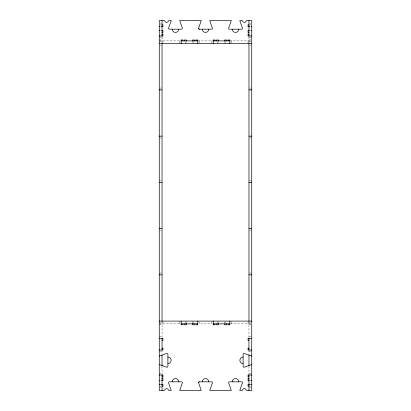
<?xml version="1.0" encoding="UTF-8"?>
<svg xmlns="http://www.w3.org/2000/svg" width="411" height="411" viewBox="0 0 411 411"><rect width="100%" height="100%" fill="white"/><g stroke="black" fill="none" stroke-linecap="round" stroke-linejoin="round"><path stroke-width="0.31" stroke-dasharray="2.06 1.54" d="M160.372 23.324L161.482 23.324M249.518 23.324L250.628 23.324M160.372 24.249L161.482 24.249M249.518 24.249L250.628 24.249M160.305 26.602L160.824 26.602M250.176 26.602L250.695 26.602M160.305 30.568L160.824 30.568M250.176 30.568L250.695 30.568M159.263 37.812L162.037 37.812M248.963 37.812L251.738 37.812M159.263 39.97L162.037 39.97M248.963 39.97L251.738 39.97M159.263 40.895L181.148 40.895M197.794 40.895L213.206 40.895M229.852 40.895L251.738 40.895M159.263 41.819L162.037 41.819M248.963 41.819L251.738 41.819M160.372 45.518L161.482 45.518M249.518 45.518L250.628 45.518M159.263 88.057L161.482 88.057M249.518 88.057L251.738 88.057M159.263 137.993L161.482 137.993M249.518 137.993L251.738 137.993M159.263 180.532L161.482 180.532M249.518 180.532L251.738 180.532M159.263 230.468L161.482 230.468M249.518 230.468L251.738 230.468M159.263 273.007L161.482 273.007M249.518 273.007L251.738 273.007M159.263 322.943L162.037 322.943M248.963 322.943L251.738 322.943M159.263 323.868L180.532 323.868M230.468 323.868L251.738 323.868M159.263 324.793L162.037 324.793M248.963 324.793L251.738 324.793M159.263 336.583L162.037 336.583M248.963 336.583L251.738 336.583M159.263 351.842L162.037 351.842M248.963 351.842L251.738 351.842M159.263 373.188L162.037 373.188M248.963 373.188L251.738 373.188M160.187 380.432L160.881 380.432M250.119 380.432L250.813 380.432M160.187 384.285L160.881 384.285M250.119 384.285L250.813 384.285M160.305 384.398L160.824 384.398M250.176 384.398L250.695 384.398M160.372 386.751L161.482 386.751M249.518 386.751L250.628 386.751M160.372 387.676L161.482 387.676M249.518 387.676L250.628 387.676M248.963 37.005L248.963 43.669M248.963 321.094L248.963 338.433M248.963 349.992L248.963 353.727M248.963 366.093L248.963 373.995M248.039 40.895L248.039 43.669M248.039 321.649L248.039 323.868M231.701 40.895L231.701 43.669M231.701 321.649L231.701 323.868M225.305 41.449L225.305 43.669M225.305 321.649L225.305 323.868M224.612 41.449L224.612 42.559M224.612 321.649L224.612 323.313M218.447 41.449L218.447 42.559M218.447 321.649L218.447 323.313M217.753 41.449L217.753 43.669M217.753 321.649L217.753 323.868M211.357 40.895L211.357 43.669M211.357 321.649L211.357 323.868L199.643 323.868L199.643 321.649M199.643 40.895L199.643 43.669M193.247 41.449L193.247 43.669M193.247 321.649L193.247 323.868M192.554 41.449L192.554 42.559M192.554 321.649L192.554 323.313M186.389 41.449L186.389 42.559M186.389 321.649L186.389 323.313M185.695 41.449L185.695 43.669M185.695 321.649L185.695 323.868M179.299 40.895L179.299 43.669M179.299 321.649L179.299 323.868M162.962 40.895L162.962 43.669M162.962 321.649L162.962 323.868M162.037 37.005L162.037 43.669M162.037 321.094L162.037 338.433M162.037 349.992L162.037 353.727M162.037 366.093L162.037 373.995"/><path stroke-width="0.62" d="M198.564 28.256L201.169 20.812A0.925 0.925 0 0 0 201.21 20.55L179.756 20.55A0.925 0.925 0 0 0 179.792 20.812L182.397 28.256A0.925 0.925 0 0 1 181.472 29.181L169.45 29.181A0.925 0.925 0 0 1 168.525 28.256L171.13 20.812A0.925 0.925 0 0 0 171.171 20.55L169.219 20.55A0.925 0.925 0 0 0 168.346 21.167A1.85 1.85 0 0 1 164.857 21.167A0.925 0.925 0 0 0 163.989 20.55L159.263 20.55L159.263 390.45L163.989 390.45A0.925 0.925 0 0 0 164.857 389.834A1.85 1.85 0 0 1 168.346 389.834A0.925 0.925 0 0 0 169.219 390.45L171.171 390.45A0.925 0.925 0 0 0 171.13 390.188L168.525 382.744A0.925 0.925 0 0 1 169.45 381.819L181.472 381.819A0.925 0.925 0 0 1 182.397 382.744L179.792 390.188A0.925 0.925 0 0 0 179.756 390.45L201.21 390.45A0.925 0.925 0 0 0 201.169 390.188L198.564 382.744A0.925 0.925 0 0 1 199.489 381.819L211.511 381.819A0.925 0.925 0 0 1 212.436 382.744L209.831 390.188A0.925 0.925 0 0 0 209.795 390.45L231.249 390.45A0.925 0.925 0 0 0 231.208 390.188L228.603 382.744A0.925 0.925 0 0 1 229.528 381.819L241.55 381.819A0.925 0.925 0 0 1 242.475 382.744L239.87 390.188A0.925 0.925 0 0 0 239.834 390.45L241.781 390.45A0.925 0.925 0 0 0 242.654 389.834A1.85 1.85 0 0 1 246.143 389.834A0.925 0.925 0 0 0 247.011 390.45L251.738 390.45L251.738 20.55L247.011 20.55A0.925 0.925 0 0 0 246.143 21.167A1.85 1.85 0 0 1 242.654 21.167A0.925 0.925 0 0 0 241.781 20.55L239.829 20.55A0.925 0.925 0 0 0 239.87 20.812L242.475 28.256A0.925 0.925 0 0 1 241.55 29.181L229.528 29.181A0.925 0.925 0 0 1 228.603 28.256L231.208 20.812A0.925 0.925 0 0 0 231.249 20.55L209.795 20.55A0.925 0.925 0 0 0 209.831 20.812L212.436 28.256A0.925 0.925 0 0 1 211.511 29.181L199.489 29.181A0.925 0.925 0 0 1 198.564 28.256A0.925 0.925 0 0 0 199.489 29.181M162.037 24.866L162.962 24.866L162.962 26.715L161.729 26.715M248.963 24.866L248.039 24.866L248.039 26.715L249.272 26.715M159.263 26.602L159.612 26.602M161.693 26.602L162.037 26.602M248.963 26.602L249.307 26.602M251.388 26.602L251.738 26.602M159.263 30.568L159.612 30.568M161.693 30.568L162.962 30.568L162.962 32.418L162.037 32.418M249.307 30.568L248.039 30.568L248.039 32.418L248.963 32.418M251.388 30.568L251.738 30.568M162.037 34.113L162.962 34.113L162.962 35.963L159.263 35.963M248.963 34.113L248.039 34.113L248.039 35.963L251.738 35.963M181.148 40.895L197.794 40.895M213.206 40.895L229.852 40.895M159.263 43.669L251.738 43.669M159.263 89.906L162.037 89.906M248.963 89.906L251.738 89.906M159.263 136.144L162.037 136.144M248.963 136.144L251.738 136.144M159.263 182.381L162.037 182.381M248.963 182.381L251.738 182.381M159.263 228.619L162.037 228.619M248.963 228.619L251.738 228.619M159.263 274.856L162.037 274.856M248.963 274.856L251.738 274.856M159.263 321.094L251.738 321.094M181.148 323.868L197.794 323.868M213.206 323.868L229.852 323.868M159.263 338.433L162.962 338.433L162.962 340.282L162.037 340.282M251.738 338.433L248.039 338.433L248.039 340.282L248.963 340.282M162.037 348.143L162.962 348.143L162.962 349.992L159.263 349.992M248.963 348.143L248.039 348.143L248.039 349.992L251.738 349.992M159.263 375.038L162.962 375.038L162.962 376.887L162.037 376.887M251.738 375.038L248.039 375.038L248.039 376.887L248.963 376.887M162.037 378.582L162.962 378.582L162.962 380.432L161.693 380.432M248.963 378.582L248.039 378.582L248.039 380.432L249.307 380.432M159.263 380.432L159.725 380.432M251.275 380.432L251.738 380.432M159.263 384.285L159.725 384.285M161.806 384.285L162.962 384.285L162.962 386.135L162.037 386.135M249.194 384.285L248.039 384.285L248.039 386.135L248.963 386.135M251.275 384.285L251.738 384.285M159.263 384.398L159.612 384.398M161.693 384.398L162.037 384.398M248.963 384.398L249.307 384.398M251.388 384.398L251.738 384.398M248.963 20.55L248.963 36.425M248.963 43.325L248.963 321.207M248.963 338.433L248.963 349.992M248.963 354.94L248.963 365.656M248.963 374.575L248.963 390.45M229.852 43.669L229.852 39.97L228.002 39.97L228.002 40.895M229.852 321.094L229.852 324.793L228.002 324.793L228.002 323.868M226.461 40.895L226.461 39.97L224.612 39.97L224.612 40.895M226.461 323.868L226.461 324.793L224.612 324.793L224.612 323.868M218.447 40.895L218.447 39.97L216.597 39.97L216.597 40.895M218.447 323.56L218.447 324.793L216.597 324.793L216.597 323.868M215.056 40.895L215.056 39.97L213.206 39.97L213.206 43.669M215.056 323.868L215.056 324.793L213.206 324.793L213.206 321.094M197.794 43.669L197.794 39.97L195.944 39.97L195.944 40.895M197.794 321.094L197.794 324.793L195.944 324.793L195.944 323.868M194.403 40.895L194.403 39.97L192.554 39.97L192.554 40.895M194.403 323.868L194.403 324.793L192.554 324.793L192.554 323.56M186.389 40.895L186.389 39.97L184.539 39.97L184.539 40.895M186.389 323.56L186.389 324.793L184.539 324.793L184.539 323.868M182.998 40.895L182.998 39.97L181.148 39.97L181.148 43.669M182.998 323.868L182.998 324.793L181.148 324.793L181.148 321.094M162.037 20.55L162.037 36.425M162.037 43.325L162.037 321.207M162.037 338.433L162.037 349.992M162.037 354.94L162.037 365.656M162.037 374.575L162.037 390.45M159.263 356.018A0.925 0.925 0 0 0 159.525 355.983L166.969 353.378A0.925 0.925 0 0 1 167.894 354.303L167.894 366.324A0.925 0.925 0 0 1 166.969 367.249L159.525 364.644A0.925 0.925 0 0 0 159.263 364.603M167.894 357.077A3.237 3.237 0 0 1 171.13 360.313A3.237 3.237 0 0 1 167.894 363.55M251.738 364.603A0.925 0.925 0 0 0 251.475 364.644L244.031 367.249A0.925 0.925 0 0 1 243.107 366.324L243.107 354.303A0.925 0.925 0 0 1 244.031 353.378L251.475 355.983A0.925 0.925 0 0 0 251.738 356.018M243.107 363.55A3.237 3.237 0 0 1 239.87 360.313A3.237 3.237 0 0 1 243.107 357.077M172.224 381.819A3.237 3.237 0 0 1 175.461 378.582A3.237 3.237 0 0 1 178.698 381.819M198.564 382.744A0.925 0.925 0 0 1 199.489 381.819M202.263 381.819A3.237 3.237 0 0 1 205.5 378.582A3.237 3.237 0 0 1 208.737 381.819M232.302 381.819A3.237 3.237 0 0 1 235.539 378.582A3.237 3.237 0 0 1 238.776 381.819M178.698 29.181A3.237 3.237 0 0 1 175.461 32.418A3.237 3.237 0 0 1 172.224 29.181M208.737 29.181A3.237 3.237 0 0 1 205.5 32.418A3.237 3.237 0 0 1 202.263 29.181M238.776 29.181A3.237 3.237 0 0 1 235.539 32.418A3.237 3.237 0 0 1 232.302 29.181"/></g></svg>
